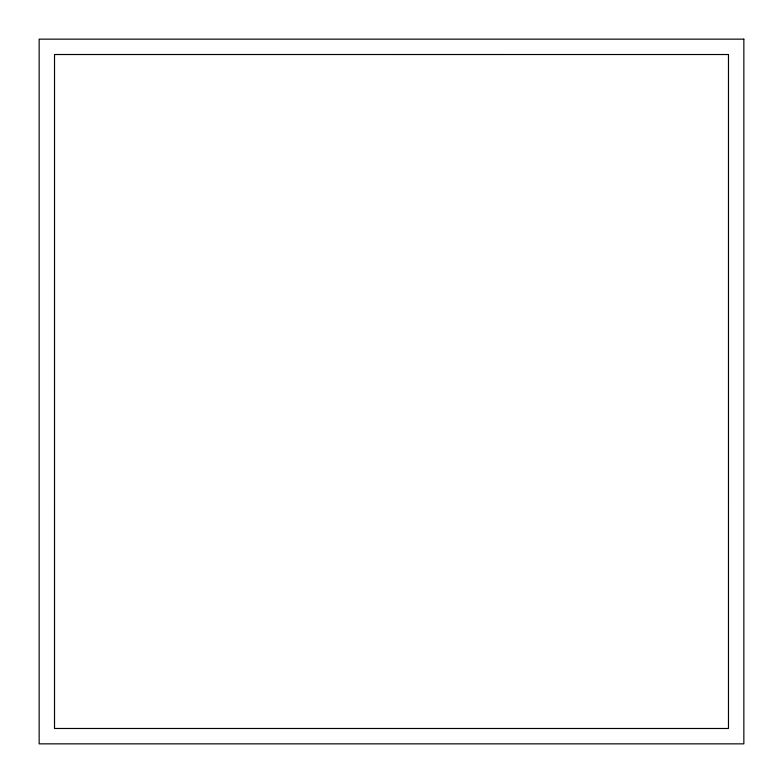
<?xml version="1.0" encoding="UTF-8"?>
<svg xmlns="http://www.w3.org/2000/svg" width="783" height="783" viewBox="0 0 783 783"><rect width="100%" height="100%" fill="white"/><g stroke="black" fill="none" stroke-linecap="round" stroke-linejoin="round"><path stroke-width="1.17" d="M743.85 39.15L39.15 39.15L39.15 743.85L743.85 743.85L743.85 39.15M728.484 54.526L54.526 54.516L54.516 728.474L728.474 728.484L728.484 54.526"/></g></svg>
